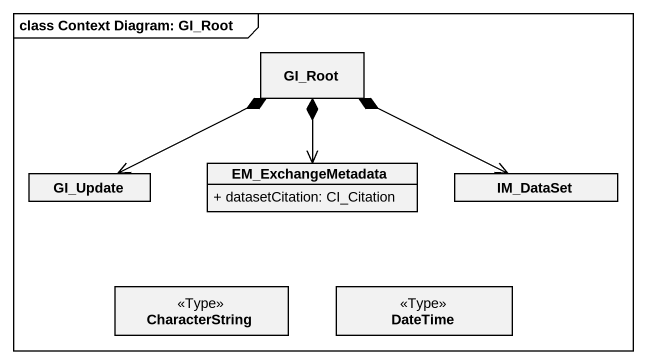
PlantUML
@startuml
mainframe class Context Diagram: GI_Root
hide circle
hide empty members
skinparam classAttributeIconSize 0
class GI_Root
class GI_Update
class EM_ExchangeMetadata {
  + datasetCitation: CI_Citation
}
class IM_DataSet
class CharacterString <<Type>>
class DateTime <<Type>>
GI_Root *-left-> GI_Update
GI_Root *--> EM_ExchangeMetadata
GI_Root *-right-> IM_DataSet
@enduml
